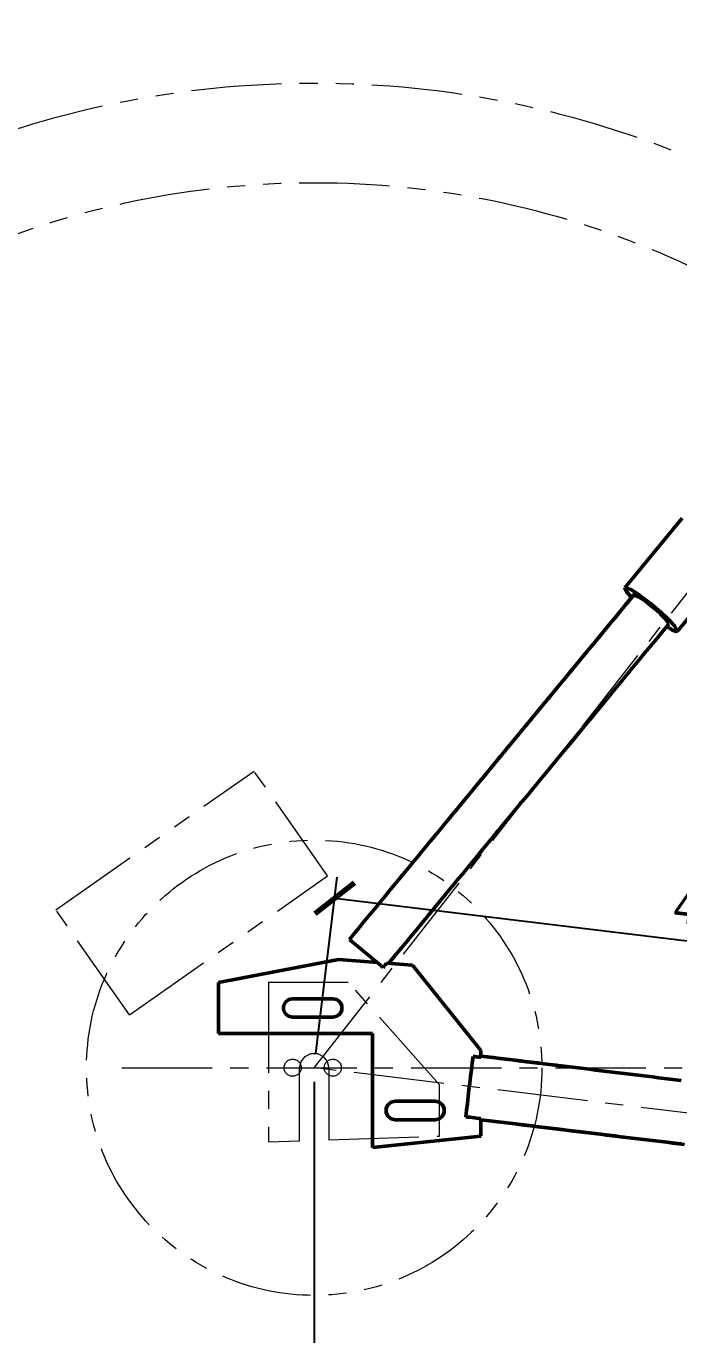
# Model space of a CAD drawing. Header units: millimetres. Extents: x -900 to 1100, y -668 to 717.
# Drawn here: x -499.8 to -270.5, y -45.5 to 414.3 of the extents above; entities that cross this region are included whole.
import ezdxf

# ---------------------------------------------------------------- set-up
doc = ezdxf.new("R2010")
doc.units = ezdxf.units.MM
doc.header["$LTSCALE"] = 10
doc.linetypes.add('CENTER', pattern=[5.08, 3.175, -0.635, 0.635, -0.635])
doc.linetypes.add('PHANTOM', pattern=[6.35, 3.175, -0.635, 0.635, -0.635, 0.635, -0.635])
for name, color, linetype, lineweight in [('CENTER', 1, 'CENTER', 18), ('DIM', 3, 'CONTINUOUS', 18), ('FRAME', 7, 'CONTINUOUS', 50), ('REFERENCE', 5, 'PHANTOM', 18)]:
    doc.layers.add(name, color=color, linetype=linetype, lineweight=lineweight)
doc.styles.add('OpenSansCondensed-Light', font='OpenSansCondensed-Light.ttf')
doc.dimstyles.new('EZDXF', dxfattribs={"dimtxt": 12.5, "dimasz": 12.5, "dimexe": 7.5, "dimexo": 5, "dimgap": 4, "dimtad": 1, "dimdec": 1, "dimzin": 12, "dimdsep": 46, "dimtxsty": 'OpenSansCondensed-Light', "dimblk": 'ARCHTICK', "dimcen": 2.5, "dimclrd": 3, "dimclre": 3, "dimadec": 1, "dimazin": 3, "dimtfac": 0.5, "dimtmove": 2, "dimatfit": 3})

# ---------------------------------------------------------------- blocks, each defined once
blk = doc.blocks.new('_ARCHTICK')
at = {"color": 0, "linetype": 'BYBLOCK', "const_width": 0.15}
blk.add_lwpolyline([(-0.5, -0.5), (0.5, 0.5)], dxfattribs=at)

msp = doc.modelspace()

# ---------------------------------------------------------------- linework, layer by layer
at = {"layer": 'CENTER'}
for p, q in [((-398.58, 48.32), (-111.02, 414.31)), ((-466.14, 48.32), (646.13, 48.32)), ((0, 0), (-398.58, 48.32))]:
    msp.add_line(p, q, dxfattribs=at)
for centre in [(-406.14, 48.32), (-392.03, 48.32)]:
    msp.add_circle(centre, 3, dxfattribs=at)
at = {"layer": 'FRAME'}
for points in [[(-289.43, 216.96), (-269.22, 241.45)], [(-270.92, 201.69), (-250.71, 226.18)], [(-287.05, 213.56), (-287.47, 214), (-287.89, 214.45), (-288.29, 214.91), (-288.67, 215.38), (-289.04, 215.87), (-289.35, 216.39), (-289.43, 216.96)], [(-289.43, 216.96), (-287.37, 216.33), (-285.47, 215.16), (-283.64, 213.89), (-281.85, 212.56), (-280.09, 211.18), (-278.37, 209.76), (-276.68, 208.3), (-275.04, 206.79), (-273.44, 205.23), (-271.93, 203.59), (-270.92, 201.69)], [(-360.74, 124.26), (-359.44, 125.84), (-358.13, 127.43), (-356.82, 129.01), (-355.52, 130.59), (-354.21, 132.18), (-352.9, 133.76), (-351.59, 135.35), (-350.29, 136.93), (-348.98, 138.51), (-347.67, 140.1), (-346.37, 141.68), (-345.06, 143.26), (-343.75, 144.85), (-342.44, 146.43), (-341.14, 148.01), (-339.83, 149.6), (-338.52, 151.18), (-337.22, 152.76), (-335.91, 154.35), (-334.6, 155.93), (-333.29, 157.52), (-331.99, 159.1), (-330.68, 160.68), (-329.37, 162.27), (-328.06, 163.85), (-326.76, 165.43), (-325.45, 167.02), (-324.14, 168.6), (-322.83, 170.18), (-321.53, 171.76), (-320.22, 173.35), (-318.91, 174.93), (-317.6, 176.51), (-316.29, 178.1), (-314.99, 179.68), (-313.68, 181.26), (-312.37, 182.85), (-311.06, 184.43), (-309.75, 186.01), (-308.45, 187.59), (-307.14, 189.18), (-305.83, 190.76), (-304.52, 192.34), (-303.21, 193.92), (-301.9, 195.51), (-300.6, 197.09), (-299.29, 198.67), (-297.98, 200.25), (-296.67, 201.84), (-295.36, 203.42), (-294.05, 205), (-292.74, 206.58), (-291.43, 208.17), (-290.13, 209.75), (-288.82, 211.33), (-287.51, 212.91), (-286.2, 214.5)], [(-286.33, 214.44), (-287.63, 212.86), (-288.94, 211.28), (-290.24, 209.69), (-291.55, 208.11), (-292.86, 206.53), (-294.16, 204.95), (-295.47, 203.37), (-296.77, 201.78), (-298.08, 200.2), (-299.38, 198.62), (-300.69, 197.04), (-301.99, 195.46), (-303.3, 193.87), (-304.61, 192.29), (-305.91, 190.71), (-307.22, 189.13), (-308.52, 187.54), (-309.83, 185.96), (-311.13, 184.38), (-312.44, 182.8), (-313.75, 181.22), (-315.05, 179.63), (-316.36, 178.05), (-317.66, 176.47), (-318.97, 174.89), (-320.27, 173.31), (-321.58, 171.72), (-322.88, 170.14), (-324.19, 168.56), (-325.49, 166.98), (-326.8, 165.4), (-328.11, 163.81), (-329.41, 162.23), (-330.72, 160.65), (-332.02, 159.07), (-333.33, 157.48), (-334.63, 155.9), (-335.94, 154.32), (-337.24, 152.74), (-338.55, 151.16), (-339.86, 149.57), (-341.16, 147.99), (-342.47, 146.41), (-343.77, 144.83), (-345.08, 143.24), (-346.38, 141.66), (-347.69, 140.08), (-348.99, 138.5), (-350.3, 136.92), (-351.6, 135.33), (-352.91, 133.75), (-354.22, 132.17), (-355.52, 130.59), (-356.83, 129.01), (-358.13, 127.42), (-359.44, 125.84), (-360.74, 124.26)], [(-287.05, 213.56), (-287.36, 213.18), (-287.67, 212.81), (-287.98, 212.43), (-288.29, 212.06), (-288.6, 211.68), (-288.91, 211.31), (-289.22, 210.93)], [(-286.2, 214.5), (-286.22, 214.49), (-286.24, 214.49), (-286.26, 214.48), (-286.28, 214.48), (-286.3, 214.47), (-286.31, 214.45), (-286.33, 214.44)], [(-273.99, 204.26), (-275.21, 206.14), (-276.86, 207.78), (-278.58, 209.32), (-280.37, 210.8), (-282.21, 212.21), (-284.12, 213.52), (-286.2, 214.5)], [(-372.43, 84.96), (-371.13, 86.53), (-369.84, 88.1), (-368.54, 89.67), (-367.25, 91.24), (-365.95, 92.81), (-364.65, 94.38), (-363.36, 95.95), (-362.06, 97.52), (-360.77, 99.09), (-359.47, 100.66), (-358.18, 102.23), (-356.88, 103.8), (-355.59, 105.37), (-354.29, 106.94), (-353, 108.51), (-351.7, 110.08), (-350.41, 111.65), (-349.11, 113.22), (-347.82, 114.79), (-346.52, 116.36), (-345.23, 117.93), (-343.93, 119.5), (-342.64, 121.07), (-341.34, 122.64), (-340.05, 124.21), (-338.75, 125.77), (-337.46, 127.34), (-336.16, 128.91), (-334.87, 130.48), (-333.57, 132.05), (-332.28, 133.62), (-330.98, 135.19), (-329.69, 136.76), (-328.39, 138.33), (-327.09, 139.9), (-325.8, 141.47), (-324.5, 143.04), (-323.21, 144.61), (-321.91, 146.18), (-320.62, 147.75), (-319.32, 149.32), (-318.03, 150.89), (-316.73, 152.46), (-315.44, 154.03), (-314.14, 155.6), (-312.84, 157.17), (-311.55, 158.74), (-310.25, 160.31), (-308.96, 161.88), (-307.66, 163.44), (-306.37, 165.01), (-305.07, 166.58), (-303.78, 168.15), (-302.48, 169.72), (-301.19, 171.29), (-299.89, 172.86), (-298.6, 174.43), (-297.3, 176), (-296.01, 177.57), (-294.71, 179.14), (-293.42, 180.71), (-292.12, 182.28), (-290.83, 183.85), (-289.53, 185.42), (-288.23, 186.99), (-286.94, 188.56), (-285.64, 190.13), (-284.35, 191.7), (-283.05, 193.27), (-281.76, 194.84), (-280.46, 196.41), (-279.17, 197.98), (-277.87, 199.55), (-276.58, 201.12), (-275.28, 202.69), (-273.99, 204.26)], [(-270.92, 201.69), (-271.5, 201.66), (-272.07, 201.87), (-272.62, 202.13), (-273.16, 202.42), (-273.68, 202.73), (-274.2, 203.05), (-274.71, 203.38)], [(-301.23, 196.38), (-302.56, 194.77), (-303.89, 193.16), (-305.22, 191.55), (-306.55, 189.94), (-307.88, 188.33), (-309.21, 186.71), (-310.54, 185.1), (-311.87, 183.49), (-313.2, 181.88), (-314.53, 180.27), (-315.86, 178.66), (-317.19, 177.05), (-318.52, 175.44), (-319.85, 173.83), (-321.17, 172.21), (-322.5, 170.6), (-323.83, 168.99), (-325.16, 167.38), (-326.49, 165.77), (-327.82, 164.16), (-329.15, 162.55), (-330.48, 160.93), (-331.81, 159.32), (-333.14, 157.71), (-334.47, 156.1), (-335.8, 154.49), (-337.13, 152.88), (-338.46, 151.27), (-339.79, 149.66)], [(-295.54, 178.13), (-297.07, 176.28), (-298.59, 174.44), (-300.12, 172.59), (-301.64, 170.74), (-303.17, 168.89), (-304.7, 167.04), (-306.22, 165.19), (-307.75, 163.34), (-309.27, 161.49), (-310.8, 159.65)], [(-341.21, 147.93), (-342.73, 146.08), (-344.25, 144.24), (-345.78, 142.4), (-347.3, 140.56), (-348.82, 138.71), (-350.34, 136.87), (-351.86, 135.03), (-353.38, 133.19)], [(-334.11, 131.4), (-335.61, 129.59), (-337.1, 127.77), (-338.6, 125.96), (-340.1, 124.14), (-341.6, 122.32), (-343.1, 120.51), (-344.6, 118.69)], [(-386.2, 93.41), (-384.86, 95.03), (-383.53, 96.66), (-382.19, 98.28), (-380.85, 99.91), (-379.51, 101.53), (-378.17, 103.15), (-376.83, 104.78), (-375.49, 106.4), (-374.15, 108.02), (-372.81, 109.65), (-371.47, 111.27), (-370.13, 112.9), (-368.79, 114.52), (-367.45, 116.14), (-366.11, 117.77), (-364.77, 119.39), (-363.43, 121.01), (-362.09, 122.64), (-360.74, 124.26)], [(-386.2, 93.41), (-384.86, 95.03), (-383.53, 96.66), (-382.19, 98.28), (-380.85, 99.91), (-379.51, 101.53), (-378.17, 103.15), (-376.83, 104.78), (-375.49, 106.4), (-374.15, 108.02), (-372.81, 109.65), (-371.47, 111.27), (-370.13, 112.9), (-368.79, 114.52), (-367.45, 116.14), (-366.11, 117.77), (-364.77, 119.39), (-363.43, 121.01), (-362.09, 122.64), (-360.74, 124.26)], [(-374.71, 107.34), (-373.53, 108.78), (-372.34, 110.21), (-371.16, 111.64), (-369.98, 113.08), (-368.79, 114.51), (-367.61, 115.95), (-366.42, 117.38)], [(-354.76, 106.37), (-355.82, 105.08), (-356.89, 103.79), (-357.95, 102.5), (-359.01, 101.21), (-360.08, 99.93), (-361.14, 98.64), (-362.21, 97.35)], [(-386.2, 93.41), (-385.45, 94.32), (-384.7, 95.23), (-383.95, 96.14), (-383.21, 97.05), (-382.46, 97.96), (-381.71, 98.86), (-380.96, 99.77)], [(-386.2, 93.41), (-384.51, 92.01), (-382.81, 90.61), (-381.11, 89.2), (-379.41, 87.8), (-377.71, 86.4), (-376.01, 85), (-374.31, 83.6)], [(-367.69, 90.7), (-368.37, 89.88), (-369.04, 89.06), (-369.72, 88.24), (-370.4, 87.42), (-371.07, 86.6), (-371.75, 85.78), (-372.43, 84.96)], [(-390.03, 86.32), (-432.14, 78.32)], [(-376.33, 85.26), (-390.03, 86.32)], [(-373.17, 85.02), (-373.34, 84.82), (-373.5, 84.61), (-373.66, 84.41), (-373.83, 84.21), (-373.99, 84), (-374.15, 83.8), (-374.31, 83.6)], [(-364.03, 84.32), (-373.17, 85.02)], [(-340.03, 54.32), (-364.03, 84.32)], [(-432.14, 78.32), (-432.14, 60.32)], [(-406.14, 66.07), (-407.55, 66.39), (-408.68, 67.29), (-409.3, 68.59), (-409.3, 70.04), (-408.68, 71.34), (-407.55, 72.25), (-406.14, 72.57)], [(-406.14, 66.07), (-407.55, 66.39), (-408.68, 67.29), (-409.3, 68.59), (-409.3, 70.04), (-408.68, 71.34), (-407.55, 72.25), (-406.14, 72.57)], [(-392.03, 72.57), (-406.14, 72.57)], [(-392.03, 72.57), (-390.62, 72.25), (-389.49, 71.34), (-388.87, 70.04), (-388.87, 68.59), (-389.49, 67.29), (-390.62, 66.39), (-392.03, 66.07)], [(-392.03, 72.57), (-390.62, 72.25), (-389.49, 71.34), (-388.87, 70.04), (-388.87, 68.59), (-389.49, 67.29), (-390.62, 66.39), (-392.03, 66.07)], [(-406.14, 66.07), (-392.03, 66.07)], [(-432.14, 60.32), (-378.03, 60.32)], [(-378.03, 60.32), (-378.03, 20.32)], [(-345.32, 31.1), (-345.03, 33.45), (-344.75, 35.81), (-344.46, 38.17), (-344.18, 40.53), (-343.89, 42.88), (-343.61, 45.24), (-343.32, 47.6), (-343.03, 49.96), (-342.75, 52.31)], [(-342.75, 52.31), (-342.36, 52.27), (-341.97, 52.22), (-341.58, 52.18), (-341.2, 52.13), (-340.81, 52.09), (-340.42, 52.04), (-340.03, 51.99)], [(-340.03, 51.99), (-340.03, 54.32)], [(-340.03, 52.4), (-337.82, 52.13), (-335.61, 51.87), (-333.4, 51.6), (-331.19, 51.33), (-328.98, 51.06), (-326.77, 50.79), (-324.56, 50.52), (-322.35, 50.26), (-320.14, 49.99), (-317.93, 49.72), (-315.72, 49.45), (-313.51, 49.18), (-311.3, 48.92)], [(-340.03, 52.4), (-338.02, 52.16), (-336.01, 51.91), (-334, 51.67), (-331.98, 51.43), (-329.97, 51.18), (-327.96, 50.94), (-325.94, 50.69), (-323.93, 50.45), (-321.92, 50.2), (-319.91, 49.96), (-317.89, 49.72), (-315.88, 49.47), (-313.87, 49.23), (-311.85, 48.98), (-309.84, 48.74), (-307.83, 48.5), (-305.82, 48.25), (-303.8, 48.01), (-301.79, 47.76), (-299.78, 47.52), (-297.76, 47.28), (-295.75, 47.03), (-293.74, 46.79), (-291.73, 46.54), (-289.71, 46.3), (-287.7, 46.05), (-285.69, 45.81), (-283.67, 45.56), (-281.66, 45.32), (-279.65, 45.07), (-277.64, 44.82), (-275.62, 44.58), (-273.61, 44.33), (-271.6, 44.09), (-269.59, 43.84)], [(-370.14, 30.07), (-371.55, 30.39), (-372.68, 31.29), (-373.3, 32.59), (-373.3, 34.04), (-372.68, 35.34), (-371.55, 36.25), (-370.14, 36.57)], [(-370.14, 30.07), (-371.55, 30.39), (-372.68, 31.29), (-373.3, 32.59), (-373.3, 34.04), (-372.68, 35.34), (-371.55, 36.25), (-370.14, 36.57)], [(-356.03, 36.57), (-370.14, 36.57)], [(-356.03, 36.57), (-354.62, 36.25), (-353.49, 35.34), (-352.87, 34.04), (-352.87, 32.59), (-353.49, 31.29), (-354.62, 30.39), (-356.03, 30.07)], [(-356.03, 36.57), (-354.62, 36.25), (-353.49, 35.34), (-352.87, 34.04), (-352.87, 32.59), (-353.49, 31.29), (-354.62, 30.39), (-356.03, 30.07)], [(-370.14, 30.07), (-356.03, 30.07)], [(-340.03, 30.44), (-340.79, 30.53), (-341.54, 30.63), (-342.3, 30.72), (-343.05, 30.81), (-343.81, 30.91), (-344.56, 31), (-345.32, 31.1)], [(-340.03, 24.32), (-340.03, 30.44)], [(-268.42, 21.38), (-270.46, 21.63), (-272.51, 21.87), (-274.56, 22.12), (-276.6, 22.37), (-278.65, 22.61), (-280.7, 22.86), (-282.74, 23.1), (-284.79, 23.35), (-286.83, 23.6), (-288.88, 23.84), (-290.93, 24.09), (-292.97, 24.34), (-295.02, 24.58), (-297.07, 24.83), (-299.11, 25.08), (-301.16, 25.33), (-303.2, 25.57), (-305.25, 25.82), (-307.3, 26.07), (-309.34, 26.32), (-311.39, 26.57), (-313.43, 26.81), (-315.48, 27.06), (-317.53, 27.31), (-319.57, 27.56), (-321.62, 27.81), (-323.66, 28.06), (-325.71, 28.3), (-327.76, 28.55), (-329.8, 28.8), (-331.85, 29.05), (-333.9, 29.3), (-335.94, 29.54), (-337.99, 29.79), (-340.03, 30.04)], [(-269.69, 21.53), (-271.7, 21.78), (-273.71, 22.02), (-275.72, 22.26), (-277.73, 22.5), (-279.74, 22.74), (-281.75, 22.98), (-283.76, 23.23), (-285.77, 23.47), (-287.78, 23.71), (-289.79, 23.95), (-291.8, 24.2), (-293.81, 24.44), (-295.82, 24.68), (-297.83, 24.92), (-299.84, 25.17), (-301.85, 25.41), (-303.86, 25.65), (-305.87, 25.9), (-307.88, 26.14), (-309.89, 26.38), (-311.9, 26.63), (-313.91, 26.87), (-315.92, 27.11), (-317.93, 27.36), (-319.94, 27.6), (-321.95, 27.85), (-323.96, 28.09), (-325.97, 28.34), (-327.98, 28.58), (-329.99, 28.82), (-331.99, 29.07), (-334, 29.31), (-336.01, 29.55), (-338.02, 29.79), (-340.03, 30.04)], [(-378.03, 20.32), (-340.03, 24.32)]]:
    msp.add_lwpolyline(points, dxfattribs=at)
at = {"layer": 'REFERENCE'}
for points in [[(-489.32, 103.81), (-419.69, 152.56)], [(-393.88, 115.7), (-419.69, 152.56)], [(-463.51, 66.95), (-393.88, 115.7)], [(-463.51, 66.95), (-489.32, 103.81)], [(-414.58, 78.32), (-414.58, 22.32)], [(-386.58, 78.32), (-414.58, 78.32)], [(-354.58, 42.32), (-386.58, 78.32)], [(-403.68, 48.32), (-403.18, 50.53), (-401.76, 52.3), (-399.72, 53.29), (-397.45, 53.29), (-395.4, 52.3), (-393.99, 50.53), (-393.48, 48.32)], [(-403.68, 22.68), (-403.68, 48.32)], [(-393.48, 48.32), (-393.48, 23.02)], [(-354.58, 24.32), (-354.58, 42.32)], [(-393.48, 23.02), (-354.58, 24.32)], [(-414.58, 22.32), (-403.68, 22.68)]]:
    msp.add_lwpolyline(points, dxfattribs=at)
for radius in [346, 311, 80]:
    msp.add_circle((-398.58, 48.32), radius, dxfattribs=at)

# ---------------------------------------------------------------- dimensions: what is measured, and where the dimension line sits
at = {"layer": 'DIM'}
msp.add_linear_dim(base=(-391.36, 107.88), p1=(-398.58, 48.32), p2=(0, 0), angle=353.0882, text='<> nom. (slot 395-409)', dimstyle='EZDXF', dxfattribs=at).render()
msp.add_linear_dim(base=(-398.58, -332.68), p1=(-398.58, 48.32), p2=(586.13, 48.32), dimstyle='EZDXF', dxfattribs=at).render()

doc.saveas('drawing.dxf')
